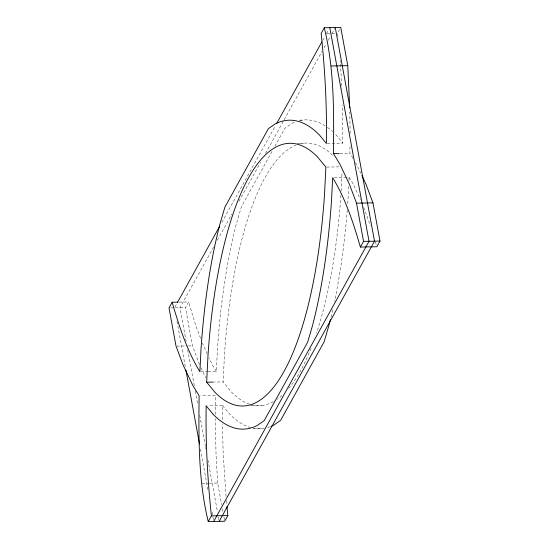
<?xml version="1.0" encoding="UTF-8"?>
<svg xmlns="http://www.w3.org/2000/svg" width="549" height="549" viewBox="0 0 549 549"><rect width="100%" height="100%" fill="white"/><g stroke="black" fill="none" stroke-linecap="round" stroke-linejoin="round"><path stroke-width="0.41" stroke-dasharray="2.75 2.06" d="M215.318 414.516L215.579 395.479L200.776 395.76M222.42 419.635L222.613 405.533L207.803 405.814M327.211 143.447L342.844 143.159L342.521 105.264M352.932 158.242L349.871 153.212L349.988 144.936M350.145 133.345L349.802 112.133M208.112 371.529L216.34 371.371L217.507 348.052A312.017 96.24 88.9 0 1 236.454 223.518L241.382 206.726L272.832 149.987M249.486 404.105A288.856 89.096 88.9 0 1 231.431 392.007L223.114 381.891L224.5 354.277A288.856 89.096 88.9 0 1 295.726 145.259M341.121 191.066L342.089 171.816M348.656 186.475L347.942 200.639A312.017 96.24 88.9 0 1 347.641 204.935M348.951 180.648L349.116 177.313L347.469 177.348M174.905 307.069L176.984 303.322M221.83 222.42L275.392 125.79M322.73 40.393L324.39 37.394M326.463 33.647L328.542 29.907M213.609 247.036L179.976 307.714L186.152 341.354M217.349 240.297L231.877 214.076M238.939 201.339L260.528 162.387M265.51 153.397L283.785 120.444M284.197 119.689L321.982 51.524M324.061 47.777L326.133 44.037M328.213 40.29L330.285 36.543M331.946 33.544L334.856 28.301M199.541 364.618L192.479 345.829L185.459 307.612L188.602 301.936L178.734 302.128M274.905 146.254L284.835 128.329L291.944 123.408A312.017 96.24 88.9 0 1 295.046 122.043M339.577 29.577L337.614 33.118L337.923 36.447M326.916 33.324L331.033 33.242M331.857 33.228L335.967 33.153M299.596 120.135L302.883 120.073M296.954 143.344L303.535 143.22M340.003 153.397L349.871 153.212M326.71 167.088L339.872 166.841M334.307 177.595L346.645 177.361M170.65 307.886L185.459 307.612M176.847 346.124L187.545 345.918M188.369 345.904L192.479 345.829M200.708 371.666L207.289 371.543M212.415 382.097L223.114 381.891M250.399 405.684L261.914 405.471M253.521 428.783L262.566 428.618M202.046 483.319L208.627 483.195M209.45 483.175L217.679 483.024L221.645 504.627M335.816 134.615L342.844 143.159M222.613 405.533L229.633 414.076A312.017 96.24 88.9 0 0 250.776 427.644M355.553 162.552L360.803 173.258M349.116 177.313L353.103 183.874L360.425 199.369M216.34 371.371L212.346 364.817L209.059 357.845M207.227 353.968L202.361 343.022M200.996 367.706L205.745 377.753M363.692 207.268L370.493 225.701M200.557 338.218L195.444 324.61L188.602 301.936M375.386 241.896L376.607 245.938M222.407 508.779L223.018 512.1M223.937 517.083L224.699 521.241M187.703 349.768L194.339 385.933M195.272 390.977L197.585 403.597M199.747 415.367L205.463 446.488M205.621 447.332L205.93 449.013M207.934 459.945L217.514 512.093M218.44 517.137L218.907 519.663M176.963 321.275L185.459 367.535M200.447 449.116L207.858 489.488M212.031 512.196L213.417 519.766M340.195 60.555L340.353 62.222M226.044 496.447L223.134 452.774L222.51 423.883M226.435 500.606L226.826 504.764M340.476 63.897L341.883 88.334M217.679 483.024L216.038 454.455L215.263 418.661M299.74 120.608A312.017 96.24 88.9 0 1 324.967 125.714M327.54 127.45A312.017 96.24 88.9 0 1 332.66 131.588M347.243 210.075A312.017 96.24 88.9 0 1 334.54 301.456M332.715 309.849A312.017 96.24 88.9 0 1 330.992 317.212M270.403 426.648A312.017 96.24 88.9 0 1 267.281 427.685M264.138 428.392A312.017 96.24 88.9 0 1 253.213 428.227M340.895 195.279A288.856 89.096 88.9 0 1 316.56 333.065M311.022 348.354A288.856 89.096 88.9 0 1 288.699 388.486M281.932 395.534A288.856 89.096 88.9 0 1 277.355 399.192M273.381 401.69A288.856 89.096 88.9 0 1 251.682 404.757M299.624 143.962A288.856 89.096 88.9 0 1 334.025 156.678"/><path stroke-width="0.82" d="M361.901 175.577L365.915 184.073L372.97 202.862L379.99 241.08L376.847 246.748L360.398 247.064L363.541 241.388L356.521 203.171L349.459 184.382L339.975 164.295L333.421 153.521C333.936 111.447 334.307 68.913 324.301 27.759L340.757 27.45L347.778 65.667L349.713 107.872M206.657 382.2L208.044 354.585A288.856 89.096 88.9 0 1 317.569 156.993L325.886 167.109L324.5 194.723A288.856 89.096 88.9 0 1 214.975 392.322L206.657 382.2L212.415 382.097M177.91 302.142L172.153 302.252L169.01 307.92L176.03 346.138L183.085 364.927L192.575 385.014L199.129 395.788C198.608 437.862 198.244 480.396 208.243 521.55L224.699 521.241L227.842 515.573L226.977 506.425M324.301 27.759L321.158 33.427C325.008 69.963 327.019 106.726 326.387 143.467L319.367 134.924A312.017 96.24 88.9 0 0 275.495 123.717L268.386 128.644L224.925 207.042L219.998 223.834A312.017 96.24 88.9 0 0 201.058 348.361L199.884 371.687C186.859 350.289 179.111 326.168 172.153 302.252M177.396 302.574L219.751 226.167M276.641 123.539L321.899 41.889M208.243 521.55L211.386 515.882C207.543 479.346 205.532 442.583 206.156 405.841L213.184 414.385A312.017 96.24 88.9 0 0 257.056 425.592L264.165 420.671L307.618 342.274L312.546 325.482A312.017 96.24 88.9 0 0 331.493 200.948L332.66 177.629C345.692 199.019 353.432 223.141 360.398 247.064M213.726 521.447L369.024 241.286L329.784 27.656M219.216 521.344L374.507 241.183L335.274 27.553M331.322 65.976L347.778 65.667M333.421 153.521L339.179 153.411M356.521 203.171L372.97 202.862M363.541 241.388L379.99 241.08M211.386 515.882L227.842 515.573M185.926 370.053L199.52 444.066M330.402 319.628A312.017 96.24 88.9 0 1 329.002 325.166L324.075 341.958L280.614 420.356L273.505 425.283A312.017 96.24 88.9 0 1 271.185 426.34"/></g></svg>
